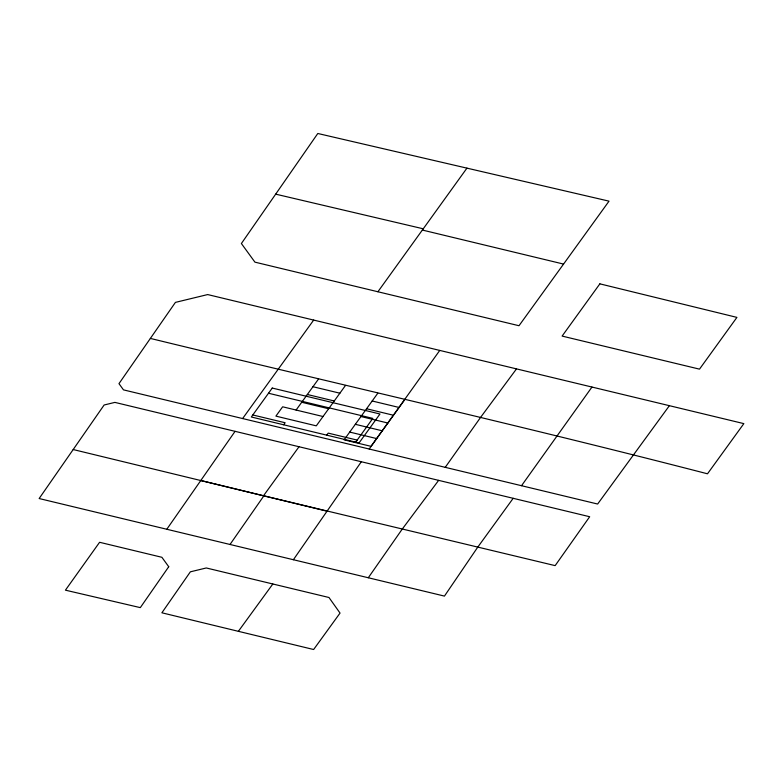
<?xml version="1.0" encoding="UTF-8"?>
<svg xmlns="http://www.w3.org/2000/svg" width="783" height="783" viewBox="0 0 783 783"><rect width="100%" height="100%" fill="white"/><g stroke="black" fill="none" stroke-linecap="round" stroke-linejoin="round"><path stroke-width="1.17" d="M293.371 559.747L361.325 461.735M150.375 338.422L118.977 383.65L123.479 389.865L597.635 504.037L669.387 405.682L743.85 423.623L707.499 473.803C522.457 425.942 336.073 383.66 150.375 338.422L175.421 302.385L207.681 294.565L669.387 405.682M230.006 544.498L263.871 495.845L555.147 565.629L589.677 516.731L114.895 402.393L104.129 404.997L39.15 498.536L166.799 529.259L235.076 431.335M166.799 529.259L368.294 577.756L402.002 529.425L438.637 480.361M445.233 467.353L480.919 416.928L516.486 368.91M369.204 449.031L439.752 350.422M521.517 485.714L591.948 387.086M377.905 291.756L466.942 168.139M355.717 442.141L372.816 418.386L268.5 393.242M242.622 418.543L313.67 320.081M283.652 424.778L285.129 422.742L252.801 414.961M296.101 410.038L318.573 378.952M345.489 385.432L316.283 425.854L275.9 416.125L282.643 406.798L323.027 416.527M326.736 435.152L328.204 433.116L357.185 440.095M377.798 393.223L344.099 439.85L371.025 446.339L404.723 399.702M563.564 264.077L519.002 325.728L254.925 262.148L241.389 243.523L317.8 133.482L609.027 201.153L563.564 264.077L422.34 230.045M299.028 446.721L263.499 495.766L200.791 480.527M513.188 498.291L477.542 547.454L444.45 596.098L368.294 577.756M238.375 631.323L313.631 649.518L340.037 613.079L328.977 597.498L206.281 567.969L190.357 571.825L161.885 612.795L238.375 631.323L272.827 583.991M275.675 194.145L423.251 228.802M312.955 386.724L339.881 393.203M372.179 400.994L399.105 407.473M307.337 394.495L334.263 400.974M366.571 408.765L393.487 415.254M301.719 402.266L328.645 408.755M360.953 416.536L387.869 423.026M355.335 424.308L382.261 430.797M349.717 432.079L376.643 438.568M73.191 449.54L327.04 511.201M168.737 566.726L140.314 607.628L65.429 590.167L99.588 542.286L161.885 557.29L168.737 566.726M272.249 388.055L251.333 416.996L359.054 442.943L379.97 414.001L272.249 388.055M599.866 283.847L562.116 336.083L699.503 369.145L736.92 317.389L599.866 283.847"/></g></svg>
